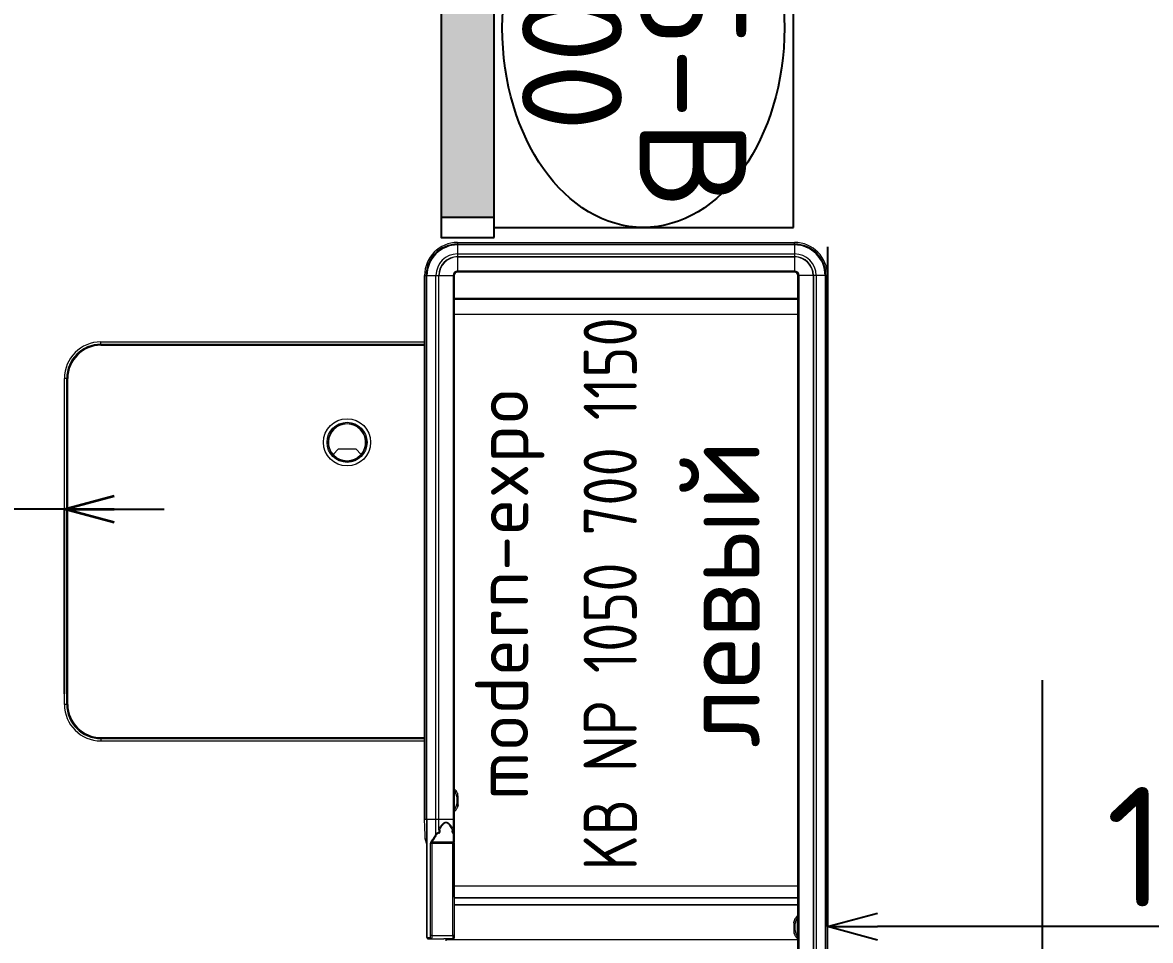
# Model space of a CAD drawing. Extents: x -150237 to 313168, y -187365 to 36962.
# Drawn here: x -35192 to -33496, y -165185 to -163805 of the extents above; entities that cross this region are included whole.
import ezdxf
from ezdxf.enums import TextEntityAlignment as Align

# ---------------------------------------------------------------- set-up
doc = ezdxf.new("R2010")
doc.units = 0
doc.header["$LTSCALE"] = 50
doc.header["$PDMODE"] = 34
doc.header["$PDSIZE"] = 20
doc.layers.get('0').update_dxf_attribs({"linetype": 'CONTINUOUS'})
doc.layers.get('Defpoints').update_dxf_attribs({"linetype": 'CONTINUOUS'})
for name, color, linetype in [('type', 7, 'CONTINUOUS'), ('Наименов', 7, 'CONTINUOUS'), ('оборудование', 90, 'CONTINUOUS'), ('оборудованиеNEW', 250, 'CONTINUOUS')]:
    doc.layers.add(name, color=color, linetype=linetype)
doc.layers.add('Стены', color=7, linetype='CONTINUOUS', lineweight=35)
doc.styles.get("Standard").update_dxf_attribs({"font": 'isocpeur.ttf'})
doc.dimstyles.get("Standard").update_dxf_attribs({"dimscale": 0, "dimtxt": 180, "dimasz": 75, "dimexe": 0, "dimexo": 0, "dimgap": 30, "dimtad": 1, "dimdec": 0, "dimdsep": 46, "dimtxsty": 'Standard', "dimblk1": 'OPEN30', "dimblk2": 'OPEN30', "dimsah": 1, "dimcen": 25, "dimadec": 0, "dimazin": 0, "dimtfac": 1, "dimtdec": 0, "dimtmove": 0, "dimatfit": 3, "dimldrblk": 'OPEN30', "dimfxl": 1, "dimtolj": 1, "dimtzin": 0, "dimarcsym": 0})

# ---------------------------------------------------------------- blocks, each defined once
blk = doc.blocks.new('*U71')
at = {"layer": 'оборудование', "color": 1, "linetype": 'Continuous', "lineweight": 15}
for p, q in [((1605.5, -6), (1605.5, -2.5)), ((1605.5, -2.5), (2095.5, -2.5)), ((1605.5, -6), (2095.5, -6)), ((1605.5, -6.5), (1605.5, -6)), ((1605.5, -6.5), (2095.5, -6.5)), ((1605.5, -7.5), (2095.5, -7.5)), ((1605.5, -7.6), (2095.5, -7.6)), ((2095.5, -6), (2095.5, -2.5)), ((2095.5, -6.5), (2095.5, -6)), ((1554, -57.5), (1550.5, -57.5)), ((1550.5, -57.5), (1550.5, -544)), ((1554.5, -57.5), (1554, -57.5)), ((1554, -57.5), (1554, -544)), ((1554.5, -57.5), (1554.5, -544)), ((1555.5, -57.5), (1555.5, -544)), ((1555.6, -57.5), (1555.6, -544)), ((2145.4, -57.5), (2145.4, -544)), ((2145.5, -57.5), (2145.5, -544)), ((2146.5, -57.5), (2146.5, -544)), ((2146.5, -57.5), (2147, -57.5)), ((2147, -57.5), (2150.5, -57.5)), ((2147, -57.5), (2147, -544)), ((2150.5, -57.5), (2150.5, -544)), ((1981, -406.5), (1989.5, -414.5)), ((1989.5, -414.5), (1989.5, -440.5)), ((1989.5, -440.5), (1981, -448.5)), ((1252.8, -554), (1252.8, -554.2)), ((1252.8, -554.2), (1252.8, -572.8)), ((1252.8, -554.2), (1252.8, -554.2)), ((1252.8, -554.2), (1252.8, -572.8)), ((1392.8, -547.7), (1254.8, -547.7)), ((1254.8, -547.7), (1392.8, -547.7)), ((1254.8, -547.7), (1254.8, -547.7)), ((1257.7, -553.2), (1396.7, -553.2)), ((1257.7, -555.1), (1257.7, -553.2)), ((1396.7, -555.1), (1257.7, -555.1)), ((1257.7, -555.1), (1257.7, -586.7)), ((1402.8, -547.7), (1392.8, -547.7)), ((1392.8, -547.7), (1393.8, -547.7)), ((1392.8, -547.7), (1392.8, -547.7)), ((1393.8, -547.7), (1402.8, -547.7)), ((1396.7, -553.2), (1396.7, -555.1)), ((1396.7, -555.1), (1396.7, -586.7)), ((1398.4, -587.5), (1398.4, -555.2)), ((1402.7, -545.3), (1402.8, -545.2)), ((1402.7, -545.3), (1402.7, -545.3)), ((1402.8, -545.2), (1402.8, -545.3)), ((1402.8, -547.7), (1402.8, -547.6)), ((1432.8, -547.7), (1402.8, -547.7)), ((1402.8, -547.7), (1402.8, -547.7)), ((1402.8, -547.7), (1432.7, -547.7)), ((1432.8, -547), (1425.8, -547.3)), ((1432.7, -547.7), (1432.8, -547.7)), ((1432.8, -544), (2250.3, -544)), ((1432.8, -544), (1432.8, -544.1)), ((1432.8, -544), (1432.8, -544)), ((1432.8, -544.1), (1432.8, -544.3)), ((1432.8, -544.1), (1432.8, -544.1)), ((1432.8, -544.2), (1432.8, -544.3)), ((1432.8, -544.3), (1432.8, -544.6)), ((1432.8, -544.3), (1432.8, -544.6)), ((1432.8, -544.6), (1432.8, -544.9)), ((1432.8, -544.9), (1432.8, -545.3)), ((1432.8, -545.3), (1432.8, -545.8)), ((1432.8, -545.8), (1432.8, -546.3)), ((1432.8, -546.3), (2250.3, -546.3)), ((1432.8, -546.3), (1432.8, -547)), ((2250.3, -547), (1432.8, -547)), ((1432.8, -547), (1432.8, -547.7)), ((1432.8, -547.7), (2250.2, -547.7)), ((2250.3, -547.7), (2250.2, -547.7)), ((2250.3, -544), (2250.3, -544.1)), ((2250.3, -544), (2250.3, -544)), ((2250.3, -544.1), (2250.3, -544.2)), ((2250.3, -544.4), (2250.3, -544.2)), ((2250.3, -544.3), (2250.3, -544.6)), ((2250.3, -544.6), (2250.3, -544.9)), ((2250.3, -544.9), (2250.3, -545.3)), ((2250.3, -546.4), (2250.3, -545.1)), ((2250.3, -545.3), (2250.3, -545.8)), ((2250.3, -545.8), (2250.3, -546.3)), ((2250.3, -546.3), (2250.3, -547)), ((2250.3, -547.7), (2250.3, -547)), ((1249.8, -576.5), (1252, -576.5)), ((1252, -576.5), (1252.8, -576.5)), ((1252, -576.5), (1252, -1105.3)), ((1252.8, -572.8), (1252.8, -572.8)), ((1252.8, -572.8), (1252.8, -572.9)), ((1252.8, -572.8), (1252.8, -572.8)), ((1252.8, -572.8), (1252.8, -572.9)), ((1252.8, -573.9), (1252.8, -572.9)), ((1252.8, -586.7), (1252.8, -575.6)), ((1252.8, -575.6), (1252.8, -575.6)), ((1252.8, -575.6), (1252.8, -575.6)), ((1252.8, -586.7), (1252.8, -575.6)), ((1252.8, -575.6), (1252.8, -575.6)), ((1252.8, -575.6), (1252.8, -575.6)), ((1410.4, -561.2), (1432.8, -561.2)), ((1417.2, -565.6), (1412.5, -565.6)), ((1417.8, -566), (1418.6, -565.7)), ((1418.3, -565.3), (1432.8, -565.3)), ((1418.6, -565.7), (1432.8, -565.7)), ((1432.8, -561.2), (2250.2, -561.2)), ((1432.8, -561.2), (1432.8, -565.3)), ((1432.8, -565.3), (2250.3, -565.3)), ((1432.8, -565.3), (1432.8, -565.7)), ((1432.8, -565.7), (2250.3, -565.7)), ((1432.8, -565.7), (1432.8, -586.9)), ((2250.2, -561.2), (2250.3, -561.2)), ((2250.3, -561.2), (2250.3, -565.1)), ((2250.3, -561.3), (2250.5, -561.3)), ((2250.3, -565.3), (2250.3, -565.7)), ((2250.3, -565.7), (2250.3, -586.9)), ((1257.7, -586.7), (1252.8, -586.7)), ((1252.8, -586.7), (1252.8, -586.7)), ((1254.5, -588.7), (1254.3, -588.6)), ((1257.7, -586.7), (1396.7, -586.7)), ((1257.7, -588.7), (1257.7, -586.7)), ((1315.5, -588.7), (1257.7, -588.7)), ((1304.1, -588.7), (1304.1, -1105.3)), ((1304.7, -588.7), (1304.7, -1105.3)), ((1314.7, -588.7), (1314.7, -1105.3)), ((1315.3, -588.7), (1315.3, -1105.3)), ((1315.5, -588.7), (1315.5, -588.7)), ((1315.5, -588.7), (1396.7, -588.7)), ((1315.5, -588.7), (1315.6, -588.7)), ((1315.7, -588.7), (1315.5, -588.7)), ((1396.7, -588.7), (1315.6, -588.7)), ((1315.6, -588.7), (1315.6, -588.7)), ((1315.6, -588.7), (1315.6, -588.7)), ((1332, -1105.3), (1332, -588.7)), ((1396.7, -586.7), (1396.7, -588.7)), ((1396.7, -588.7), (1397.7, -588.7)), ((1396.7, -588.7), (1396.7, -588.7)), ((1398.4, -587.5), (1410.7, -587.5)), ((1432.8, -588.7), (1411.4, -588.7)), ((1412.5, -587), (1417, -587)), ((1417.7, -587.3), (1417, -587)), ((1417, -587), (1417, -587)), ((1432.8, -587.3), (1418.3, -587.3)), ((1432.8, -586.9), (1418.6, -586.9)), ((2250.3, -586.9), (1432.8, -586.9)), ((1432.8, -586.9), (1432.8, -587.1)), ((1432.8, -587.1), (1432.8, -587.3)), ((2250.3, -587.3), (1432.8, -587.3)), ((1432.8, -587.3), (1432.8, -588.4)), ((1432.8, -588.4), (1432.8, -588.7)), ((2250.3, -588.7), (1432.8, -588.7)), ((1466.5, -592.7), (1455.9, -592.7)), ((1455.9, -594.7), (1455.9, -592.7)), ((1466.5, -592.7), (1466.5, -594.7)), ((2191.9, -1105.3), (2191.9, -588.7)), ((2214.5, -1105.3), (2214.5, -588.7)), ((2216, -1105.3), (2216, -588.7)), ((2250.3, -586.9), (2250.3, -587.3)), ((2250.3, -587.4), (2250.3, -588.7)), ((1455.9, -594.7), (1466.5, -594.7)), ((2255.3, -1100.3), (2255.3, -593.7)), ((2256.7, -593.7), (2255.3, -593.7)), ((2256.7, -1100.3), (2256.7, -593.7)), ((2256.7, -593.7), (2257.1, -593.7)), ((2257.1, -1100.3), (2257.1, -593.7)), ((2278.3, -593.7), (2257.1, -593.7)), ((2278.3, -593.7), (2278.3, -1100.3)), ((2278.7, -593.7), (2278.3, -593.7)), ((2278.7, -593.7), (2278.7, -1100.3)), ((2282.8, -593.7), (2278.9, -593.7)), ((2282.8, -593.7), (2282.8, -1100.3)), ((2296.3, -1100.3), (2296.3, -593.7)), ((2297, -593.7), (2296.3, -593.7)), ((2297, -1100.3), (2297, -593.7)), ((2297, -593.7), (2297.7, -593.7)), ((2297.7, -593.7), (2297.7, -1100.3)), ((2298.9, -593.7), (2297.7, -593.7)), ((2297.7, -593.7), (2298.2, -593.7)), ((2298.6, -593.7), (2298.7, -593.7)), ((2299, -593.7), (2299.1, -593.7)), ((2299.3, -593.7), (2299.4, -593.7)), ((2299.7, -593.7), (2299.4, -593.7)), ((2299.6, -593.7), (2299.7, -593.7)), ((2299.8, -593.7), (2299.7, -593.7)), ((2299.7, -593.7), (2299.9, -593.7)), ((2300, -593.7), (2299.9, -593.7)), ((2299.9, -593.7), (2300, -593.7)), ((2300, -593.7), (2300, -1100.3)), ((2300, -593.7), (2300, -593.7)), ((1265.2, -1101), (1265.2, -1099)), ((1275.8, -1099), (1265.2, -1099)), ((1265.2, -1101), (1275.8, -1101)), ((1275.8, -1099), (1275.8, -1101)), ((2256.6, -1100.3), (2255.3, -1100.3)), ((2257.1, -1100.3), (2256.7, -1100.3)), ((2278.3, -1100.3), (2257.1, -1100.3)), ((2278.7, -1100.3), (2278.3, -1100.3)), ((2282.8, -1100.3), (2278.9, -1100.3)), ((2296.3, -1100.3), (2297, -1100.3)), ((2297.7, -1100.3), (2297, -1100.3)), ((2297.7, -1100.3), (2298.9, -1100.3)), ((2298.2, -1100.3), (2297.7, -1100.3)), ((2298.7, -1100.3), (2298.6, -1100.3)), ((2299.1, -1100.3), (2299, -1100.3)), ((2299.4, -1100.3), (2299.3, -1100.3)), ((2299.6, -1100.3), (2299.9, -1100.3)), ((2299.7, -1100.3), (2299.6, -1100.3)), ((2299.9, -1100.3), (2299.8, -1100.3)), ((2300, -1100.3), (2299.9, -1100.3)), ((2300, -1100.3), (2300, -1100.3)), ((49.7, -1105.3), (2250.3, -1105.3)), ((49.7, -1106.7), (2250.3, -1106.7)), ((49.7, -1107.1), (2250.3, -1107.1)), ((1255.9, -1105), (1285.1, -1105)), ((1264, -1105.3), (1264, -1105)), ((1273.7, -1105), (1273.6, -1105.3)), ((2250.3, -1106.7), (2250.3, -1105.3)), ((2250.3, -1107.1), (2250.3, -1106.7)), ((2250.3, -1128.3), (2250.3, -1107.1)), ((2250.3, -1128.3), (49.7, -1128.3)), ((2250.3, -1128.7), (49.7, -1128.7)), ((2250.3, -1132.8), (49.8, -1132.8)), ((2250.3, -1128.7), (2250.3, -1128.3)), ((2250.3, -1132.8), (2250.3, -1128.9)), ((2250.5, -1132.8), (2250.3, -1132.8)), ((49.7, -1147), (2250.3, -1147)), ((2250.3, -1147.6), (49.7, -1147.6)), ((2250.3, -1150), (49.7, -1150)), ((2250.3, -1146.3), (49.8, -1146.3)), ((2250.3, -1147), (2250.3, -1146.3)), ((2250.3, -1147.6), (2250.3, -1147)), ((2250.3, -1148.2), (2250.3, -1147.6)), ((2250.3, -1148.7), (2250.3, -1148.2)), ((2250.3, -1149.1), (2250.3, -1148.7)), ((2250.3, -1149.4), (2250.3, -1149.1)), ((2250.3, -1149.7), (2250.3, -1149.4)), ((2250.3, -1149.8), (2250.3, -1149.7)), ((2250.3, -1149.9), (2250.3, -1149.8)), ((2250.3, -1149.9), (2250.3, -1150))]:
    blk.add_line(p, q, dxfattribs=at)
at = {"layer": 'оборудование', "color": 7}
blk.add_line((1641.9, -1472.5), (659.1, -1472.5), dxfattribs=at)
at = {"layer": 'оборудование', "color": 1, "linetype": 'Continuous', "lineweight": 15, "flags": 128}
for points in [[(1396.7, -555.1), (1397.2, -555.1), (1397.6, -555), (1397.6, -555), (1397.6, -555), (1397.6, -555), (1397.6, -555), (1397.6, -555), (1397.6, -555), (1397.6, -555), (1397.6, -555), (1397.6, -555), (1397.6, -555), (1397.6, -555), (1397.6, -555), (1397.7, -555), (1397.7, -555), (1397.7, -555), (1397.9, -555), (1398.1, -555), (1398.2, -555.1), (1398.4, -555.2)], [(1417, -565.6), (1417, -565.7), (1416.9, -565.9), (1416.9, -566.1), (1417, -566.4), (1417.1, -566.7)], [(1417.8, -566), (1417.8, -565.8), (1417.8, -565.5), (1417.8, -565.4), (1417.8, -565.3), (1417.8, -565.3)], [(1410.7, -587.5), (1410.7, -587.7), (1410.7, -587.9), (1410.8, -588.2), (1410.9, -588.3), (1411, -588.5), (1411.1, -588.6), (1411.3, -588.7), (1411.4, -588.7)], [(1417.1, -585.9), (1417, -586.2), (1416.9, -586.5), (1416.9, -586.7), (1416.9, -586.9), (1417, -587)], [(1417.7, -586.5), (1417.7, -586.8), (1417.7, -587), (1417.7, -587.2), (1417.7, -587.3), (1417.8, -587.3)], [(1455.8, -592.7), (1455.7, -593.1), (1455.7, -593.5), (1455.7, -593.8), (1455.6, -594.1), (1455.6, -594.3), (1455.6, -594.5), (1455.5, -594.6), (1455.5, -594.7)], [(1466.9, -594.7), (1466.9, -594.6), (1466.8, -594.5), (1466.8, -594.3), (1466.8, -594.1), (1466.8, -593.8), (1466.7, -593.5), (1466.7, -593.1), (1466.6, -592.7)], [(1264.8, -1099), (1264.8, -1099.1), (1264.9, -1099.2), (1264.9, -1099.4), (1264.9, -1099.6), (1265, -1099.9), (1265, -1100.2), (1265, -1100.6), (1265.1, -1101)], [(1275.9, -1101), (1276, -1100.6), (1276, -1100.2), (1276.1, -1099.9), (1276.1, -1099.6), (1276.1, -1099.4), (1276.1, -1099.2), (1276.2, -1099.1), (1276.2, -1099)]]:
    blk.add_lwpolyline(points, dxfattribs=at)
at = {"layer": 'оборудование', "color": 1, "linetype": 'Continuous', "lineweight": 15}
for radius in [35.5, 30.1, 28.1]:
    blk.add_circle((1999.5, -427.5), radius, dxfattribs=at)
for centre, radius, start, end in [((1605.5, -57.5), 55, 90, 180), ((1605.5, -57.5), 51.5, 90, 180), ((1605.5, -57.5), 51, 90, 180), ((1605.5, -57.5), 50, 90, 180), ((1605.5, -57.5), 49.9, 90, 180), ((2095.5, -57.5), 55, 0, 90), ((2095.5, -57.5), 51.5, 0, 90), ((2095.5, -57.5), 51, 0, 90), ((2095.5, -57.5), 50, 0, 90), ((2095.5, -57.5), 49.9, 0, 90), ((1999.5, -427.5), 28, 131.4096, 228.5904), ((1999.5, -427.5), 28, 228.5904, 131.4096), ((1252.9, -554), 0.139, 180.6168, 204.803), ((1399.9, -555.5), 1.5, 106.7703, 168.4935), ((1432.6, -547.6), 0.058, 313.6711, 329.2635), ((2250.3, -593.7), 49.7, 0, 89.9996), ((2250.3, -593.7), 47.3, 0, 90), ((2250.3, -593.7), 46.7, 0, 90), ((2250.3, -593.7), 46, 0, 90), ((1254.5, -578), 3, 125.087, 150), ((1252.8, -572.9), 0.0455, 134.1346, 178.3885), ((1411.6, -562.9), 2.06, 124.9579, 159.9499), ((1414, -550.5), 15.2, 261.5026, 264.1799), ((2250.3, -593.7), 32.5, 0, 90), ((2250.3, -593.7), 28.4, 0.004, 90.0025), ((2250.3, -593.7), 28, 0, 90), ((1315.5, -587.7), 1, 270, 276.2146), ((1315.7, -589.5), 0.751, 87.9389, 96.2103), ((1399.5, -587.6), 1.16, 175.2028, 264.2185), ((1414, -578.1), 8.99, 255.5002, 260.0853), ((1458.1, -574.8), 20, 223.8375, 240.6935), ((1458.1, -574.8), 18, 230.3155, 262.5507), ((1455.9, -592.2), 0.5, 262.5507, 270), ((1466.5, -592.2), 0.5, 270, 277.4493), ((1464.3, -574.8), 18, 277.4493, 309.6845), ((1464.3, -574.8), 20, 299.3065, 316.1625), ((2250.3, -593.7), 6.83, 0, 90), ((2250.3, -593.7), 6.39, 0, 90.0174), ((2250.3, -593.7), 5, 0, 90), ((1458.1, -574.8), 20, 252.3612, 262.5507), ((1455.9, -592.2), 2.5, 262.5507, 270), ((1466.5, -592.2), 2.5, 270, 277.4493), ((1464.3, -574.8), 20, 277.4493, 287.6388), ((1267.4, -1118.9), 20, 119.3065, 136.1625), ((1267.4, -1118.9), 18, 97.4493, 129.6845), ((1267.4, -1118.9), 20, 97.4493, 107.6388), ((1265.2, -1101.5), 2.5, 90, 97.4493), ((1265.2, -1101.5), 0.5, 90, 97.4493), ((1275.8, -1101.5), 2.5, 82.5507, 90), ((1275.8, -1101.5), 0.5, 82.5507, 90), ((1273.6, -1118.9), 18, 50.3155, 82.5507), ((1273.6, -1118.9), 20, 72.3612, 82.5507), ((1273.6, -1118.9), 20, 43.8375, 60.6935), ((2250.3, -1100.3), 28.4, 270.004, 0.0025), ((2250.3, -1100.3), 6.39, 270, 0.0174), ((2250.3, -1100.3), 49.7, 270, 359.9996), ((2250.3, -1100.3), 6.83, 270, 0), ((2250.3, -1100.3), 28, 270, 0), ((2250.3, -1100.3), 32.5, 270, 0), ((2250.3, -1100.3), 5, 270, 0), ((2250.3, -1100.3), 46, 270, 0), ((2250.3, -1100.3), 46.7, 270, 0), ((2250.3, -1100.3), 47.3, 270, 0)]:
    blk.add_arc(centre, radius, start, end, dxfattribs=at)
for points, knots in [([(1252.8, -549.7), (1252.8, -549.4), (1252.9, -548.9), (1253.4, -548.3), (1254, -547.8), (1254.5, -547.7), (1254.8, -547.7)], [0, 0, 0, 0, 0.249467, 0.49928, 0.749537, 1, 1, 1, 1]), ([(1254.8, -547.7), (1254.5, -547.7), (1254.2, -547.8), (1253.7, -548), (1253.3, -548.3), (1253, -548.7), (1252.8, -549.2), (1252.8, -549.5), (1252.8, -549.7)], [0, 0, 0, 0, 0.242588, 0.369551, 0.499928, 0.710223, 0.84528, 1, 1, 1, 1]), ([(1252.8, -549.7), (1252.8, -550.3), (1252.8, -551.4), (1252.8, -553.3), (1252.8, -554.2)], [0, 0, 0, 0, 0.516497, 1, 1, 1, 1]), ([(1252.8, -554.1), (1252.9, -553.9), (1252.9, -553.4), (1253.4, -552.8), (1254.1, -552.4), (1254.6, -552.3), (1254.8, -552.3)], [0, 0, 0, 0, 0.250285, 0.500278, 0.749945, 1, 1, 1, 1]), ([(1254.8, -552.3), (1254.6, -552.3), (1254, -552.3), (1253.4, -552.8), (1252.9, -553.3), (1252.8, -553.8), (1252.8, -554)], [0, 0, 0, 0, 0.2500575, 0.4997055, 0.7496944, 1, 1, 1, 1]), ([(1257.7, -555.1), (1257.2, -555.1), (1256, -555), (1254.4, -554.8), (1253.3, -554.5), (1253, -554.2), (1252.8, -554.1)], [0, 0, 0, 0, 0.24992, 0.499862, 0.749752, 1, 1, 1, 1]), ([(1252.8, -554.2), (1252.8, -554.1), (1252.8, -554.1), (1252.8, -554.1), (1252.8, -554.1)], [0, 0, 0, 0, 0.504193, 1, 1, 1, 1]), ([(1254.8, -547.7), (1254.8, -548.3), (1254.8, -549.5), (1254.8, -551.3), (1254.8, -552.3)], [0, 0, 0, 0, 0.49867, 1, 1, 1, 1]), ([(1254.8, -552.3), (1254.9, -552.4), (1255.1, -552.6), (1255.8, -553), (1256.7, -553.2), (1257.4, -553.2), (1257.7, -553.2)], [0, 0, 0, 0, 0.252769, 0.503942, 0.752864, 1, 1, 1, 1]), ([(1393.8, -547.7), (1393.9, -547.7), (1394.2, -547.7), (1394.6, -547.6), (1395.1, -547.5), (1395.6, -547.3), (1396.2, -547.2), (1396.8, -547), (1397.5, -546.8), (1398.2, -546.6), (1398.9, -546.4), (1399.7, -546.2), (1400.5, -545.9), (1401.5, -545.6), (1402.3, -545.4), (1402.9, -545.2)], [0, 0, 0, 0, 0.15666, 0.308368, 0.450173, 0.577141, 0.684437, 0.767903, 0.815492, 0.852755, 0.882365, 0.907252, 0.930148, 0.952901, 1, 1, 1, 1]), ([(1396.7, -553.2), (1396.9, -553.3), (1397.2, -553.3), (1397.8, -553.3), (1398.6, -553.6), (1399.1, -553.9), (1399.4, -554.1)], [0, 0, 0, 0, 0.141956, 0.268174, 0.503623, 1, 1, 1, 1]), ([(1409.7, -562.2), (1408.6, -561.5), (1406.4, -560.3), (1403.5, -558.5), (1400.8, -556.8), (1399.2, -555.7), (1398.4, -555.2)], [0, 0, 0, 0, 0.262565, 0.500376, 0.755647, 1, 1, 1, 1]), ([(1399.4, -554.1), (1400.5, -554.8), (1402.6, -556.3), (1406.3, -558.7), (1409.1, -560.4), (1410.4, -561.2)], [0, 0, 0, 0, 0.333462, 0.665605, 1, 1, 1, 1]), ([(1402.6, -545.2), (1407.2, -545), (1417.3, -544.6), (1427.3, -544.2), (1432.8, -544)], [0, 0, 0, 0, 0.456259, 1, 1, 1, 1]), ([(1402.8, -547.6), (1402.8, -547.5), (1402.8, -547.3), (1402.8, -547), (1402.8, -546.8), (1402.7, -546.6), (1402.7, -546.3), (1402.7, -546.1), (1402.7, -545.9), (1402.7, -545.5), (1402.7, -545.4), (1402.7, -545.3)], [0, 0, 0, 0, 0.068201, 0.135945, 0.201554, 0.267553, 0.321516, 0.3942, 0.48561, 0.560241, 1, 1, 1, 1]), ([(1402.8, -547.6), (1402.8, -547.6), (1402.8, -547.5), (1402.8, -547.4), (1402.8, -547.2), (1402.8, -546.9), (1402.8, -546.4), (1402.8, -545.5), (1402.8, -545.4), (1402.8, -545.2)], [0, 0, 0, 0, 0.027401, 0.048941, 0.087429, 0.156223, 0.279257, 0.499383, 1, 1, 1, 1]), ([(1425.8, -547.3), (1422, -547.3), (1416.2, -547.4), (1409.5, -547.5), (1406.1, -547.6), (1404.5, -547.6), (1403.6, -547.6), (1403.2, -547.6), (1403, -547.6), (1402.9, -547.6), (1402.8, -547.6)], [0, 0, 0, 0, 0.499994, 0.749991, 0.874989, 0.939111, 0.969561, 0.984776, 0.992387, 1, 1, 1, 1]), ([(1402.8, -547.6), (1402.8, -547.6), (1402.8, -547.6), (1402.8, -547.6), (1403.1, -547.6), (1403.4, -547.6), (1403.9, -547.6), (1404.4, -547.6), (1404.9, -547.6), (1405.6, -547.7), (1406.5, -547.7), (1407.7, -547.7), (1409, -547.7), (1410.2, -547.7), (1411.4, -547.7), (1412.7, -547.7), (1415.4, -547.7), (1419.7, -547.7), (1423.5, -547.7), (1425.5, -547.7)], [0, 0, 0, 0, 0.001399, 0.002663, 0.004578, 0.031372, 0.051751, 0.072545, 0.089864, 0.125909, 0.155524, 0.217054, 0.276594, 0.325186, 0.378684, 0.437089, 0.500402, 0.734384, 1, 1, 1, 1]), ([(1432.7, -547.7), (1432.3, -547.6), (1431.6, -547.6), (1430.2, -547.6), (1428.2, -547.5), (1426.5, -547.4), (1425.5, -547.3)], [0, 0, 0, 0, 0.158017, 0.314783, 0.560737, 1, 1, 1, 1]), ([(1425.5, -547.3), (1425.5, -547.3), (1425.5, -547.3), (1425.5, -547.3), (1425.5, -547.3), (1425.5, -547.3), (1425.5, -547.3), (1425.6, -547.3), (1425.7, -547.3), (1425.8, -547.3)], [0, 0, 0, 0, 0.002523, 0.005298, 0.012339, 0.034604, 0.117001, 0.439861, 1, 1, 1, 1]), ([(1425.5, -547.3), (1425.5, -547.4), (1425.5, -547.4), (1425.5, -547.5), (1425.5, -547.6), (1425.5, -547.6), (1425.5, -547.7)], [0, 0, 0, 0, 0.246971, 0.502062, 0.756043, 1, 1, 1, 1]), ([(1425.5, -547.7), (1426.2, -547.7), (1427.5, -547.6), (1429.2, -547.7), (1430.7, -547.7), (1431.7, -547.7), (1432.4, -547.7), (1432.7, -547.7)], [0, 0, 0, 0, 0.285824, 0.565281, 0.710806, 0.884794, 1, 1, 1, 1]), ([(1432.8, -547.7), (1432.8, -547.7), (1432.8, -547.7), (1432.7, -547.7), (1432.7, -547.7), (1432.7, -547.7)], [0, 0, 0, 0, 0.126866, 0.504734, 1, 1, 1, 1]), ([(1432.8, -544.7), (1432.8, -545), (1432.8, -545.2), (1432.8, -546.5), (1432.8, -546.7), (1432.8, -546.9), (1432.8, -547), (1432.8, -547)], [0, 0, 0, 0, 0.928427, 0.950814, 0.973201, 0.995573, 1, 1, 1, 1]), ([(1432.8, -547), (1432.8, -547.1), (1432.8, -547.3), (1432.8, -547.6), (1432.8, -547.6), (1432.8, -547.7)], [0, 0, 0, 0, 0.32391, 0.647616, 1, 1, 1, 1]), ([(1432.8, -547.7), (1432.8, -548.2), (1432.8, -549.2), (1432.8, -551.3), (1432.8, -553.9), (1432.8, -557.1), (1432.8, -559.9), (1432.8, -561.2)], [0, 0, 0, 0, 0.210212, 0.410236, 0.59927, 0.80742, 1, 1, 1, 1]), ([(1432.8, -547.7), (1432.8, -548.4), (1432.8, -549.6), (1432.8, -551.8), (1432.8, -554), (1432.8, -556.9), (1432.8, -559.8), (1432.8, -561.2)], [0, 0, 0, 0, 0.295207, 0.44271, 0.590765, 0.793918, 1, 1, 1, 1]), ([(2250.3, -544.1), (2250.3, -544.1), (2250.3, -544), (2250.3, -544), (2250.3, -544)], [0, 0, 0, 0, 0.862999, 1, 1, 1, 1]), ([(2250.3, -544.9), (2250.3, -544.8), (2250.3, -544.6), (2250.3, -544.5), (2250.3, -544.5)], [0, 0, 0, 0, 0.293738, 1, 1, 1, 1]), ([(2250.3, -546.4), (2250.3, -546.4), (2250.3, -546.4), (2250.3, -546.7), (2250.3, -546.9), (2250.3, -547), (2250.3, -547)], [0, 0, 0, 0, 0.312753, 0.625514, 0.938268, 1, 1, 1, 1]), ([(2250.3, -547), (2250.3, -547.1), (2250.3, -547.3), (2250.3, -547.6), (2250.3, -547.6), (2250.3, -547.7)], [0, 0, 0, 0, 0.323426, 0.646831, 1, 1, 1, 1]), ([(2250.3, -547.7), (2250.3, -548.4), (2250.3, -549.5), (2250.3, -551.7), (2250.3, -553.9), (2250.3, -556.9), (2250.3, -559.8), (2250.3, -561.2)], [0, 0, 0, 0, 0.292467, 0.438601, 0.585269, 0.791121, 1, 1, 1, 1]), ([(2250.3, -547.7), (2250.3, -548.4), (2250.3, -549.6), (2250.3, -551.8), (2250.3, -554), (2250.3, -556.9), (2250.3, -559.8), (2250.3, -561.2)], [0, 0, 0, 0, 0.294332, 0.441396, 0.589008, 0.793024, 1, 1, 1, 1]), ([(1252.8, -575.6), (1252.8, -575.5), (1252.8, -575.1), (1252.8, -574.1), (1252.8, -573.3), (1252.8, -572.8)], [0, 0, 0, 0, 0.088514, 0.500267, 1, 1, 1, 1]), ([(1411.8, -565.5), (1411.8, -565.3), (1411.8, -564.9), (1411.6, -564.2), (1411, -563.1), (1410.2, -562.6), (1409.7, -562.2)], [0, 0, 0, 0, 0.124219, 0.251603, 0.501428, 1, 1, 1, 1]), ([(1412.5, -565.6), (1412.5, -565.1), (1412.5, -564.2), (1412, -563), (1411.3, -561.9), (1410.7, -561.5), (1410.4, -561.2)], [0, 0, 0, 0, 0.249605, 0.499674, 0.749662, 1, 1, 1, 1]), ([(1411.8, -565.5), (1411.8, -565.6), (1411.8, -565.7), (1411.8, -566), (1412, -566.3), (1412.3, -566.6), (1412.9, -567.1), (1414, -567.4), (1415.6, -567.4), (1416.6, -566.9), (1417.1, -566.7)], [0, 0, 0, 0, 0.031351, 0.063198, 0.126025, 0.18506, 0.251762, 0.50099, 0.750302, 1, 1, 1, 1]), ([(1412.5, -565.6), (1412.5, -565.6), (1412.5, -565.6), (1412.5, -565.6), (1412.5, -565.7), (1412.5, -565.7), (1412.7, -565.8), (1413.1, -565.9), (1414, -566.1), (1414.7, -566.1), (1415.2, -566.1)], [0, 0, 0, 0, 0.010104, 0.020081, 0.030835, 0.043108, 0.073961, 0.249824, 0.499981, 1, 1, 1, 1]), ([(1415.2, -566.1), (1415.6, -566.1), (1416.3, -566), (1416.8, -565.8), (1417, -565.7)], [0, 0, 0, 0, 0.512605, 1, 1, 1, 1]), ([(1417, -565.7), (1417.1, -565.6), (1417.4, -565.4), (1417.7, -565.4), (1417.8, -565.3)], [0, 0, 0, 0, 0.511138, 1, 1, 1, 1]), ([(1417.8, -566), (1417.7, -566.1), (1417.4, -566.3), (1417.2, -566.6), (1417.1, -566.7)], [0, 0, 0, 0, 0.483852, 1, 1, 1, 1]), ([(1417.1, -585.9), (1418.1, -585.3), (1420.2, -584.2), (1422.8, -582.5), (1424.7, -581), (1425.9, -579.9), (1426.6, -578.9), (1427.1, -578.1), (1427.5, -577.2), (1427.6, -576.3), (1427.5, -575.3), (1427.1, -574.4), (1426.6, -573.6), (1425.9, -572.8), (1425.1, -572.1), (1424.2, -571.2), (1422.9, -570.2), (1421.2, -569.1), (1419.2, -567.8), (1417.8, -567.1), (1417.1, -566.7)], [0, 0, 0, 0, 0.125064, 0.250528, 0.318336, 0.375752, 0.40913, 0.438661, 0.471452, 0.501723, 0.5318, 0.564518, 0.593999, 0.627286, 0.664373, 0.705889, 0.752026, 0.83268, 0.916791, 1, 1, 1, 1]), ([(1417.8, -565.3), (1417.9, -565.3), (1418, -565.3), (1418.1, -565.3), (1418.2, -565.3), (1418.3, -565.3), (1418.3, -565.3), (1418.3, -565.3)], [0, 0, 0, 0, 0.363231, 0.595946, 0.692913, 0.788468, 1, 1, 1, 1]), ([(1418.6, -565.7), (1418.6, -565.6), (1418.5, -565.5), (1418.4, -565.4), (1418.4, -565.3), (1418.3, -565.3), (1418.3, -565.3)], [0, 0, 0, 0, 0.316459, 0.543058, 0.828361, 1, 1, 1, 1]), ([(1418.6, -586.9), (1419.1, -586.6), (1420.1, -585.9), (1421.5, -584.9), (1422.9, -583.8), (1424.2, -582.7), (1425.2, -581.7), (1426.1, -580.8), (1426.8, -579.9), (1427.3, -579), (1427.9, -577.9), (1428.1, -576.6), (1428, -575.3), (1427.7, -574.4), (1427.3, -573.5), (1426.6, -572.5), (1425.6, -571.3), (1424.3, -570), (1422.9, -568.8), (1421.5, -567.7), (1420.1, -566.7), (1419.1, -566), (1418.6, -565.7)], [0, 0, 0, 0, 0.062646, 0.125276, 0.187913, 0.250532, 0.293542, 0.335292, 0.37545, 0.408473, 0.438274, 0.500945, 0.531462, 0.563726, 0.593472, 0.626444, 0.688587, 0.750874, 0.813259, 0.875463, 0.937646, 1, 1, 1, 1]), ([(2250.3, -561.2), (2250.3, -561.6), (2250.3, -562.4), (2250.3, -563.8), (2250.3, -564.7), (2250.3, -565)], [0, 0, 0, 0, 0.388613, 0.7772302, 1, 1, 1, 1]), ([(2250.3, -565.3), (2250.3, -565.3), (2250.3, -565.2), (2250.3, -565.3), (2250.3, -565.5), (2250.3, -565.7), (2250.3, -565.7)], [0, 0, 0, 0, 0.017264, 0.412007, 0.806771, 1, 1, 1, 1]), ([(2250.3, -565.7), (2250.3, -566.4), (2250.3, -567.8), (2250.3, -570.2), (2250.3, -572.8), (2250.3, -575.5), (2250.3, -578.2), (2250.3, -580.9), (2250.3, -583.4), (2250.3, -585.4), (2250.3, -586.5), (2250.3, -586.9)], [0, 0, 0, 0, 0.116692, 0.233385, 0.350077, 0.466769, 0.583461, 0.700154, 0.816846, 0.933539, 1, 1, 1, 1]), ([(1254, -588.5), (1253.9, -588.5), (1253.7, -588.4), (1253.3, -588), (1252.9, -587.4), (1252.8, -586.9), (1252.8, -586.7)], [0, 0, 0, 0, 0.084348, 0.38633, 0.691699, 1, 1, 1, 1]), ([(1254.1, -588.5), (1253.8, -588.4), (1253.4, -588.2), (1253, -587.6), (1252.9, -587.1), (1252.8, -586.9), (1252.8, -586.7)], [0, 0, 0, 0, 0.311308, 0.650792, 0.824354, 1, 1, 1, 1]), ([(1254.8, -588.7), (1254.6, -588.7), (1254.3, -588.7), (1254.1, -588.6), (1254.1, -588.5)], [0, 0, 0, 0, 0.940331, 1, 1, 1, 1]), ([(1257.7, -588.7), (1257.4, -588.7), (1256.8, -588.7), (1255.9, -588.7), (1255.2, -588.7), (1254.9, -588.7), (1254.8, -588.7)], [0, 0, 0, 0, 0.243086, 0.499999, 0.756909, 1, 1, 1, 1]), ([(1398.4, -587.5), (1398.3, -587.5), (1398.2, -587.4), (1398, -587.3), (1397.6, -587.1), (1397.3, -586.9), (1397, -586.7), (1396.8, -586.7), (1396.7, -586.7)], [0, 0, 0, 0, 0.128813, 0.267114, 0.522514, 0.759966, 0.882968, 1, 1, 1, 1]), ([(1396.7, -588.7), (1396.9, -588.7), (1397.2, -588.7), (1397.6, -588.7), (1397.7, -588.7)], [0, 0, 0, 0, 0.508874, 1, 1, 1, 1]), ([(1399.4, -588.7), (1399.2, -588.7), (1398.7, -588.7), (1398, -588.7), (1397.7, -588.7)], [0, 0, 0, 0, 0.52245, 1, 1, 1, 1]), ([(1411.4, -588.7), (1409.9, -588.7), (1406.8, -588.7), (1402.8, -588.7), (1400.6, -588.7), (1399.4, -588.7)], [0, 0, 0, 0, 0.333241, 0.666743, 1, 1, 1, 1]), ([(1410.7, -587.5), (1410.9, -587.4), (1411.2, -587.4), (1411.6, -587.2), (1411.7, -587), (1411.8, -586.9), (1411.8, -586.8)], [0, 0, 0, 0, 0.49731, 0.748326, 0.882723, 1, 1, 1, 1]), ([(1411.4, -588.7), (1411.5, -588.7), (1411.8, -588.6), (1412.1, -588.3), (1412.3, -587.8), (1412.4, -587.3), (1412.5, -587.1), (1412.5, -587)], [0, 0, 0, 0, 0.248943, 0.499416, 0.748645, 0.87686, 1, 1, 1, 1]), ([(1417.1, -585.9), (1416.6, -585.7), (1415.7, -585.3), (1414.2, -585.2), (1413, -585.5), (1412.2, -586), (1411.9, -586.4), (1411.8, -586.7), (1411.8, -586.8)], [0, 0, 0, 0, 0.249923, 0.499224, 0.748681, 0.874024, 0.936968, 1, 1, 1, 1]), ([(1415, -586.5), (1414.6, -586.5), (1413.9, -586.6), (1413.1, -586.7), (1412.8, -586.8), (1412.6, -586.9), (1412.5, -586.9), (1412.5, -587)], [0, 0, 0, 0, 0.499939, 0.750008, 0.909652, 0.962707, 1, 1, 1, 1]), ([(1417, -587), (1416.8, -586.8), (1416.2, -586.6), (1415.6, -586.5), (1415.2, -586.5)], [0, 0, 0, 0, 0.489114, 1, 1, 1, 1]), ([(1417.1, -585.9), (1417.2, -586), (1417.4, -586.2), (1417.6, -586.4), (1417.7, -586.5)], [0, 0, 0, 0, 0.5158426, 1, 1, 1, 1]), ([(1417.7, -586.5), (1417.9, -586.6), (1418.2, -586.8), (1418.5, -586.8), (1418.6, -586.9)], [0, 0, 0, 0, 0.522073, 1, 1, 1, 1]), ([(1418.3, -587.3), (1418.3, -587.3), (1418.2, -587.3), (1418.2, -587.3), (1418.1, -587.3), (1417.9, -587.3), (1417.8, -587.3), (1417.7, -587.3)], [0, 0, 0, 0, 0.204813, 0.300531, 0.399169, 0.63596, 1, 1, 1, 1]), ([(1418.6, -586.9), (1418.6, -587), (1418.5, -587.1), (1418.4, -587.3), (1418.3, -587.3), (1418.3, -587.3)], [0, 0, 0, 0, 0.311587, 0.582412, 1, 1, 1, 1]), ([(1452.1, -593.9), (1451.6, -593.7), (1450.8, -593.4), (1449.4, -592.8), (1448.7, -592.5), (1448.3, -592.3)], [0, 0, 0, 0, 0.349122, 0.715328, 1, 1, 1, 1]), ([(1474.1, -592.3), (1473.6, -592.5), (1472.6, -593), (1471.2, -593.6), (1470.5, -593.8), (1470.3, -593.9)], [0, 0, 0, 0, 0.412201, 0.831274, 1, 1, 1, 1]), ([(1476.6, -590.6), (1476.6, -590.6), (1476.6, -590.6), (1476.2, -590.9), (1475.5, -591.4), (1474.7, -591.9), (1474.2, -592.2), (1474.1, -592.3)], [0, 0, 0, 0, 0.048997, 0.297302, 0.571553, 0.898941, 1, 1, 1, 1]), ([(2250.3, -587.3), (2250.3, -587.3), (2250.3, -587.3), (2250.3, -587.1), (2250.3, -586.9), (2250.3, -586.9)], [0, 0, 0, 0, 0.397505, 0.795056, 1, 1, 1, 1]), ([(2250.3, -587.5), (2250.3, -587.5), (2250.3, -587.8), (2250.3, -588.2), (2250.3, -588.5), (2250.3, -588.7), (2250.3, -588.7), (2250.3, -588.7)], [0, 0, 0, 0, 0.042725, 0.33319, 0.623666, 0.91412, 1, 1, 1, 1]), ([(1454.6, -594.5), (1454.6, -594.5), (1454.6, -594.5), (1454.1, -594.4), (1453.2, -594.3), (1452.4, -594), (1452.1, -593.9)], [0, 0, 0, 0, 0.165787, 0.45628, 0.746931, 1, 1, 1, 1]), ([(2256.6, -593.7), (2256.5, -593.7), (2256.3, -593.7), (2255.8, -593.7), (2255.5, -593.7), (2255.3, -593.7), (2255.3, -593.7), (2255.3, -593.7)], [0, 0, 0, 0, 0.073301, 0.3544801, 0.6356904, 0.9168618, 1, 1, 1, 1]), ([(2257.1, -593.7), (2257, -593.7), (2256.8, -593.7), (2256.7, -593.7), (2256.7, -593.7), (2256.7, -593.7)], [0, 0, 0, 0, 0.397574, 0.795082, 1, 1, 1, 1]), ([(2278.3, -593.7), (2277.6, -593.7), (2276.2, -593.7), (2273.8, -593.7), (2271.2, -593.7), (2268.5, -593.7), (2265.8, -593.7), (2263.1, -593.7), (2260.6, -593.7), (2258.6, -593.7), (2257.5, -593.7), (2257.1, -593.7)], [0, 0, 0, 0, 0.116692, 0.233382, 0.350076, 0.466769, 0.583461, 0.700155, 0.816849, 0.933538, 1, 1, 1, 1]), ([(2278.7, -593.7), (2278.7, -593.7), (2278.8, -593.7), (2278.7, -593.7), (2278.5, -593.7), (2278.4, -593.7), (2278.3, -593.7)], [0, 0, 0, 0, 0.023065, 0.415477, 0.807888, 1, 1, 1, 1]), ([(2282.8, -593.7), (2282.4, -593.7), (2281.6, -593.7), (2280.2, -593.7), (2279.3, -593.7), (2279, -593.7)], [0, 0, 0, 0, 0.388625, 0.777226, 1, 1, 1, 1]), ([(2296.3, -593.7), (2295.6, -593.7), (2294.4, -593.7), (2292.2, -593.7), (2290, -593.7), (2287.1, -593.7), (2284.2, -593.7), (2282.8, -593.7)], [0, 0, 0, 0, 0.294332, 0.441396, 0.589008, 0.793024, 1, 1, 1, 1]), ([(2296.3, -593.7), (2295.6, -593.7), (2294.5, -593.7), (2292.3, -593.7), (2290.1, -593.7), (2287.1, -593.7), (2284.2, -593.7), (2282.8, -593.7)], [0, 0, 0, 0, 0.292468, 0.438601, 0.585269, 0.791122, 1, 1, 1, 1]), ([(2296.3, -593.7), (2296.4, -593.7), (2296.4, -593.7), (2296.7, -593.7), (2296.9, -593.7), (2297, -593.7)], [0, 0, 0, 0, 0.323404, 0.64682, 1, 1, 1, 1]), ([(2297.7, -593.7), (2297.6, -593.7), (2297.6, -593.7), (2297.3, -593.7), (2297.1, -593.7), (2297, -593.7), (2297, -593.7)], [0, 0, 0, 0, 0.312723, 0.625479, 0.938186, 1, 1, 1, 1]), ([(2299.4, -593.7), (2299.4, -593.7), (2299.3, -593.7), (2299.1, -593.7), (2299, -593.7)], [0, 0, 0, 0, 0.076915, 1, 1, 1, 1]), ([(1255.1, -1103.1), (1255.1, -1103.1), (1255.1, -1103.1), (1255.5, -1102.8), (1256.2, -1102.3), (1257, -1101.8), (1257.5, -1101.5), (1257.6, -1101.4)], [0, 0, 0, 0, 0.048997, 0.297305, 0.571557, 0.898947, 1, 1, 1, 1]), ([(1257.6, -1101.4), (1258.1, -1101.2), (1259.1, -1100.7), (1260.5, -1100.1), (1261.2, -1099.9), (1261.4, -1099.8)], [0, 0, 0, 0, 0.412198, 0.831273, 1, 1, 1, 1]), ([(1277.1, -1099.2), (1277.1, -1099.2), (1277.1, -1099.2), (1277.6, -1099.3), (1278.5, -1099.5), (1279.3, -1099.7), (1279.6, -1099.8)], [0, 0, 0, 0, 0.165788, 0.456278, 0.746936, 1, 1, 1, 1]), ([(1279.6, -1099.8), (1280.1, -1100), (1280.9, -1100.3), (1282.3, -1100.9), (1283, -1101.2), (1283.4, -1101.4)], [0, 0, 0, 0, 0.349124, 0.715328, 1, 1, 1, 1]), ([(2256.5, -1100.3), (2256.5, -1100.3), (2256.2, -1100.3), (2255.8, -1100.3), (2255.5, -1100.3), (2255.3, -1100.3), (2255.3, -1100.3), (2255.3, -1100.3)], [0, 0, 0, 0, 0.042733, 0.333187, 0.623673, 0.914119, 1, 1, 1, 1]), ([(2256.7, -1100.3), (2256.7, -1100.3), (2256.7, -1100.3), (2256.9, -1100.3), (2257.1, -1100.3), (2257.1, -1100.3)], [0, 0, 0, 0, 0.397478, 0.795021, 1, 1, 1, 1]), ([(2278.3, -1100.3), (2277.6, -1100.3), (2276.2, -1100.3), (2273.8, -1100.3), (2271.2, -1100.3), (2268.5, -1100.3), (2265.8, -1100.3), (2263.1, -1100.3), (2260.6, -1100.3), (2258.6, -1100.3), (2257.5, -1100.3), (2257.1, -1100.3)], [0, 0, 0, 0, 0.116692, 0.233382, 0.350076, 0.466769, 0.583461, 0.700155, 0.816849, 0.933538, 1, 1, 1, 1]), ([(2278.7, -1100.3), (2278.7, -1100.3), (2278.8, -1100.3), (2278.7, -1100.3), (2278.5, -1100.3), (2278.4, -1100.3), (2278.3, -1100.3)], [0, 0, 0, 0, 0.017259, 0.412003, 0.806746, 1, 1, 1, 1]), ([(2282.8, -1100.3), (2282.4, -1100.3), (2281.6, -1100.3), (2280.2, -1100.3), (2279.3, -1100.3), (2279, -1100.3)], [0, 0, 0, 0, 0.388625, 0.777226, 1, 1, 1, 1]), ([(2296.3, -1100.3), (2295.6, -1100.3), (2294.4, -1100.3), (2292.2, -1100.3), (2290, -1100.3), (2287.1, -1100.3), (2284.2, -1100.3), (2282.8, -1100.3)], [0, 0, 0, 0, 0.294332, 0.441396, 0.589008, 0.793024, 1, 1, 1, 1]), ([(2296.3, -1100.3), (2295.6, -1100.3), (2294.5, -1100.3), (2292.3, -1100.3), (2290.1, -1100.3), (2287.1, -1100.3), (2284.2, -1100.3), (2282.8, -1100.3)], [0, 0, 0, 0, 0.292468, 0.438601, 0.585269, 0.791122, 1, 1, 1, 1]), ([(2297, -1100.3), (2296.9, -1100.3), (2296.7, -1100.3), (2296.4, -1100.3), (2296.4, -1100.3), (2296.3, -1100.3)], [0, 0, 0, 0, 0.323395, 0.64684, 1, 1, 1, 1]), ([(2297.7, -1100.3), (2297.6, -1100.3), (2297.6, -1100.3), (2297.3, -1100.3), (2297.1, -1100.3), (2297, -1100.3), (2297, -1100.3)], [0, 0, 0, 0, 0.312723, 0.625479, 0.938186, 1, 1, 1, 1]), ([(2299.1, -1100.3), (2299.2, -1100.3), (2299.4, -1100.3), (2299.5, -1100.3), (2299.5, -1100.3)], [0, 0, 0, 0, 0.293738, 1, 1, 1, 1]), ([(2299.9, -1100.3), (2299.9, -1100.3), (2300, -1100.3), (2300, -1100.3), (2300, -1100.3)], [0, 0, 0, 0, 0.862999, 1, 1, 1, 1]), ([(1253, -1105), (1253, -1105), (1253.1, -1105), (1253.4, -1105), (1254, -1105), (1254.9, -1105), (1255.6, -1105), (1255.9, -1105)], [0, 0, 0, 0, 0.136783, 0.273009, 0.459484, 0.72097, 1, 1, 1, 1]), ([(1285.1, -1105), (1285.6, -1105), (1286.4, -1105), (1287.2, -1105), (1287.7, -1105), (1288, -1105), (1288, -1105), (1288, -1105)], [0, 0, 0, 0, 0.380475, 0.594713, 0.765749, 0.903151, 1, 1, 1, 1]), ([(2250.3, -1106.5), (2250.3, -1106.5), (2250.3, -1106.2), (2250.3, -1105.8), (2250.3, -1105.5), (2250.3, -1105.3), (2250.3, -1105.3), (2250.3, -1105.3)], [0, 0, 0, 0, 0.04997, 0.338245, 0.626517, 0.91477, 1, 1, 1, 1]), ([(2250.3, -1107.1), (2250.3, -1107), (2250.3, -1106.8), (2250.3, -1106.7), (2250.3, -1106.7), (2250.3, -1106.7)], [0, 0, 0, 0, 0.397572, 0.795079, 1, 1, 1, 1]), ([(2250.3, -1128.3), (2250.3, -1127.6), (2250.3, -1126.2), (2250.3, -1123.8), (2250.3, -1121.2), (2250.3, -1118.5), (2250.3, -1115.8), (2250.3, -1113.1), (2250.3, -1110.6), (2250.3, -1108.6), (2250.3, -1107.5), (2250.3, -1107.1)], [0, 0, 0, 0, 0.116692, 0.233385, 0.350076, 0.466769, 0.583461, 0.700153, 0.816847, 0.93354, 1, 1, 1, 1]), ([(2250.3, -1128.7), (2250.3, -1128.7), (2250.3, -1128.8), (2250.3, -1128.7), (2250.3, -1128.5), (2250.3, -1128.4), (2250.3, -1128.3)], [0, 0, 0, 0, 0.023065, 0.415477, 0.807888, 1, 1, 1, 1]), ([(2250.3, -1132.8), (2250.3, -1132.4), (2250.3, -1131.6), (2250.3, -1130.2), (2250.3, -1129.3), (2250.3, -1129)], [0, 0, 0, 0, 0.388609, 0.777229, 1, 1, 1, 1]), ([(2250.3, -1146.3), (2250.3, -1145.8), (2250.3, -1144.8), (2250.3, -1142.7), (2250.3, -1140), (2250.3, -1136.9), (2250.3, -1134.1), (2250.3, -1132.8)], [0, 0, 0, 0, 0.210212, 0.410236, 0.59927, 0.807419, 1, 1, 1, 1]), ([(2250.3, -1146.3), (2250.3, -1145.6), (2250.3, -1144.4), (2250.3, -1142.2), (2250.3, -1140), (2250.3, -1137.1), (2250.3, -1134.2), (2250.3, -1132.8)], [0, 0, 0, 0, 0.294332, 0.441396, 0.589009, 0.793024, 1, 1, 1, 1]), ([(2250.3, -1146.3), (2250.3, -1146.4), (2250.3, -1146.4), (2250.3, -1146.7), (2250.3, -1146.9), (2250.3, -1147)], [0, 0, 0, 0, 0.323431, 0.646835, 1, 1, 1, 1]), ([(2250.3, -1147.7), (2250.3, -1147.6), (2250.3, -1147.6), (2250.3, -1147.3), (2250.3, -1147.1), (2250.3, -1147), (2250.3, -1147)], [0, 0, 0, 0, 0.312751, 0.625502, 0.938284, 1, 1, 1, 1]), ([(2250.3, -1150), (2250.3, -1150), (2250.3, -1150.1), (2250.3, -1149.5), (2250.3, -1148.3), (2250.3, -1147.7)], [0, 0, 0, 0, 0.049796, 0.524897, 1, 1, 1, 1])]:
    blk.add_open_spline(points, degree=3, knots=knots, dxfattribs=at)
at = {"layer": 'type'}
for s, width, p in [('modern-expo', 0.96875, (1771.6, -700)), ('KB NP 1050 700 1150', 0.8, (1771.6, -863.2))]:
    blk.add_text(s, height=80, dxfattribs=dict(at, width=width)).set_placement(p, align=Align.CENTER)
at = {"layer": 'Наименов', "color": 1, "width": 0.96875}
blk.add_text('левый', height=120, dxfattribs=at).set_placement((1771.6, -1047.8), align=Align.CENTER)
blk = doc.blocks.new('_OPEN30')
at = {"color": 0, "linetype": 'ByBlock'}
for p, q in [((-1, 0.268), (0, 0)), ((0, 0), (-1, -0.268)), ((0, 0), (-1, 0))]:
    blk.add_line(p, q, dxfattribs=at)
blk = doc.blocks.new('*D393')
at = {"layer": 'Defpoints', "color": 0, "transparency": 16777216}
for p in [(-35228.9, -164105), (-35128.9, -164537), (-35128.9, -164814.5)]:
    blk.add_point(p, dxfattribs=at)
at = {"layer": 'Стены', "color": 0, "lineweight": -2, "transparency": 16777216}
for p, q in [((-35228.9, -164105), (-35228.9, -164537)), ((-35303.9, -164537), (-35744.9, -164537)), ((-35128.9, -164537), (-35228.9, -164537)), ((-35128.9, -164814.5), (-35128.9, -164537)), ((-35053.9, -164537), (-34978.9, -164537))]:
    blk.add_line(p, q, dxfattribs=at)
at = {"layer": 'Стены', "color": 0, "lineweight": -2, "transparency": 16777216, "xscale": 75, "yscale": 75, "zscale": 75}
blk.add_blockref('_OPEN30', (-35228.9, -164537), dxfattribs=at)
at = {"layer": 'Стены', "color": 0, "lineweight": -2, "transparency": 16777216, "xscale": 75, "yscale": 75, "zscale": 75, "rotation": 180}
blk.add_blockref('_OPEN30', (-35128.9, -164537), dxfattribs=at)
at = {"layer": 'Стены', "color": 0, "lineweight": 5, "transparency": 16777216, "insert": (-35561.9, -164417), "char_height": 180, "attachment_point": 5}
blk.add_mtext('\\A1;100', dxfattribs=at)
blk = doc.blocks.new('*D394')
at = {"color": 0, "lineweight": -2, "transparency": 16777216}
for p, q in [((-32681.4, -163934.4), (-32681.4, -165164.7)), ((-33981.4, -164142.4), (-33981.4, -165164.7)), ((-32756.4, -165164.7), (-33906.4, -165164.7))]:
    blk.add_line(p, q, dxfattribs=at)
at = {"layer": 'Defpoints', "color": 0, "transparency": 16777216}
for p in [(-32681.4, -163934.4), (-33981.4, -164142.4), (-33981.4, -165164.7)]:
    blk.add_point(p, dxfattribs=at)
at = {"color": 0, "lineweight": -2, "transparency": 16777216, "xscale": 75, "yscale": 75, "zscale": 75, "rotation": 180}
blk.add_blockref('_OPEN30', (-33981.4, -165164.7), dxfattribs=at)
at = {"color": 0, "lineweight": -2, "transparency": 16777216, "xscale": 75, "yscale": 75, "zscale": 75}
blk.add_blockref('_OPEN30', (-32681.4, -165164.7), dxfattribs=at)
at = {"color": 0, "transparency": 16777216, "insert": (-33331.4, -165044.7), "char_height": 180, "attachment_point": 5}
blk.add_mtext('\\A1;1300', dxfattribs=at)
blk = doc.blocks.new('*U353')
at = {"layer": 'оборудованиеNEW'}
h = blk.add_hatch(color=254, dxfattribs=at)
h.set_gradient(color1=(204, 204, 255), rotation=270, tint=1, name='INVSPHERICAL')
h.paths.add_polyline_path([(15, 0), (15, -80), (585, -80), (585, 0)])
at = {"layer": 'оборудование', "color": 173}
for p, q in [((600, 450), (0, 450)), ((0, 0), (0, 450)), ((600, 0), (600, 450)), ((585, 0), (0, 0)), ((15, -80), (585, -80))]:
    blk.add_line(p, q, dxfattribs=at)
for points in [[(-15, 0), (15, 0), (15, -80), (-15, -80)], [(615, 0), (585, 0), (585, -80), (615, -80)]]:
    blk.add_lwpolyline(points, close=True, dxfattribs=at)
at = {"layer": 'оборудованиеNEW', "color": 173}
blk.add_ellipse((300, 224.1), major_axis=(300, 0), ratio=0.706855, dxfattribs=at)
at = {"insert": (68.2, 378.8), "char_height": 160, "attachment_point": 1}
blk.add_mtext_dynamic_manual_height_columns('Д5-В', width=537.965, gutter_width=1150, heights=[0], dxfattribs=at)
at = {"layer": 'type', "lineweight": 40}
blk.add_text('600', height=150, dxfattribs=at).set_placement((298.7, 41.8), align=Align.CENTER)

msp = doc.modelspace()

# ---------------------------------------------------------------- block references
at = {"rotation": 270}
msp.add_blockref('*U353', (-34482.5, -163513.2), dxfattribs=at)
at = {"lineweight": 5, "rotation": 90}
msp.add_blockref('*U71', (-35131.4, -166435.9), dxfattribs=at)

# ---------------------------------------------------------------- dimensions: what is measured, and where the dimension line sits
dim = msp.add_linear_dim(base=(-33981.4, -165164.7), p1=(-32681.4, -163934.4), p2=(-33981.4, -164142.4), dimstyle='Standard', override={"dimscale": 1, "dimarcsym": 2})
dim.commit()
dim.dimension.update_dxf_attribs({"geometry": '*D394', "text_midpoint": (-33331.4, -165044.7)})
at = {"layer": 'Стены', "lineweight": 5}
dim = msp.add_linear_dim(base=(-35128.9, -164537), p1=(-35228.9, -164105), p2=(-35128.9, -164814.5), dimstyle='Standard', override={"dimscale": 1, "dimarcsym": 2}, dxfattribs=at)
dim.commit()
dim.dimension.update_dxf_attribs({"geometry": '*D393', "text_midpoint": (-35561.9, -164537), "dimtype": 160})

doc.saveas('drawing.dxf')
